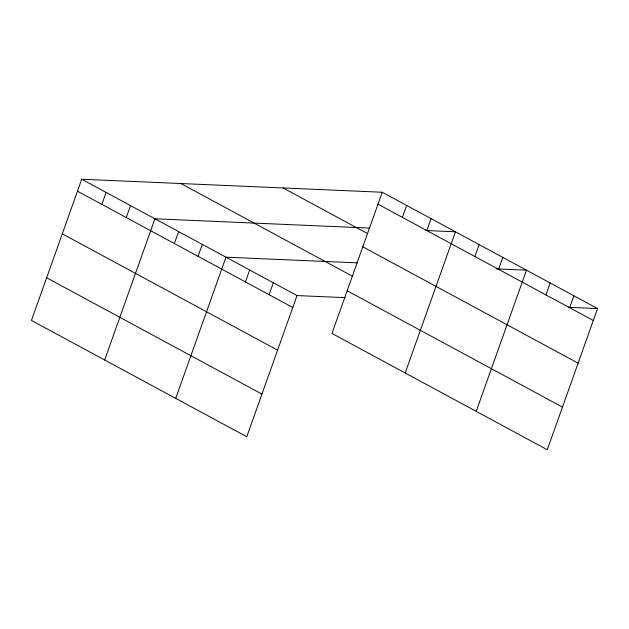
<?xml version="1.0" encoding="UTF-8"?>
<svg xmlns="http://www.w3.org/2000/svg" width="629" height="629" viewBox="0 0 629 629"><rect width="100%" height="100%" fill="white"/><g stroke="black" fill="none" stroke-linecap="round" stroke-linejoin="round"><path stroke-width="0.94" d="M382.243 192.246L331.97 333.433L547.277 449.751L597.55 308.564L382.243 192.246L81.723 179.249L31.45 320.436L246.757 436.754L297.03 295.567L345.195 297.651M101.874 204.37L106.12 192.435M126.272 217.555L130.525 205.62M104.65 359.985L154.923 218.798L369.498 228.075M174.359 243.533L178.612 231.598M198.041 256.325L202.294 244.39M175.703 398.369L225.976 257.182L357.264 262.859M245.412 281.918L249.658 269.983M269.094 294.71L273.34 282.775M402.395 217.367L406.649 205.431M426.8 230.544L431.046 218.617M405.178 372.981L455.451 231.794L425.228 230.489M474.879 256.522L479.133 244.595M498.569 269.322L502.815 257.387M476.224 411.366L526.497 270.179L496.273 268.874M545.933 294.915L550.186 282.979M569.615 307.707L573.868 295.772M568.27 307.298L597.55 308.564M377.998 204.181L593.296 320.499M283.074 187.961L367.273 233.445M362.807 246.835L578.114 363.153M180.893 183.542L352.216 276.1M347.161 290.779L562.468 407.097M81.723 179.249L297.03 295.567M77.469 191.185L292.776 307.502M62.287 233.839L277.593 350.156M46.64 277.782L261.939 394.1"/></g></svg>
